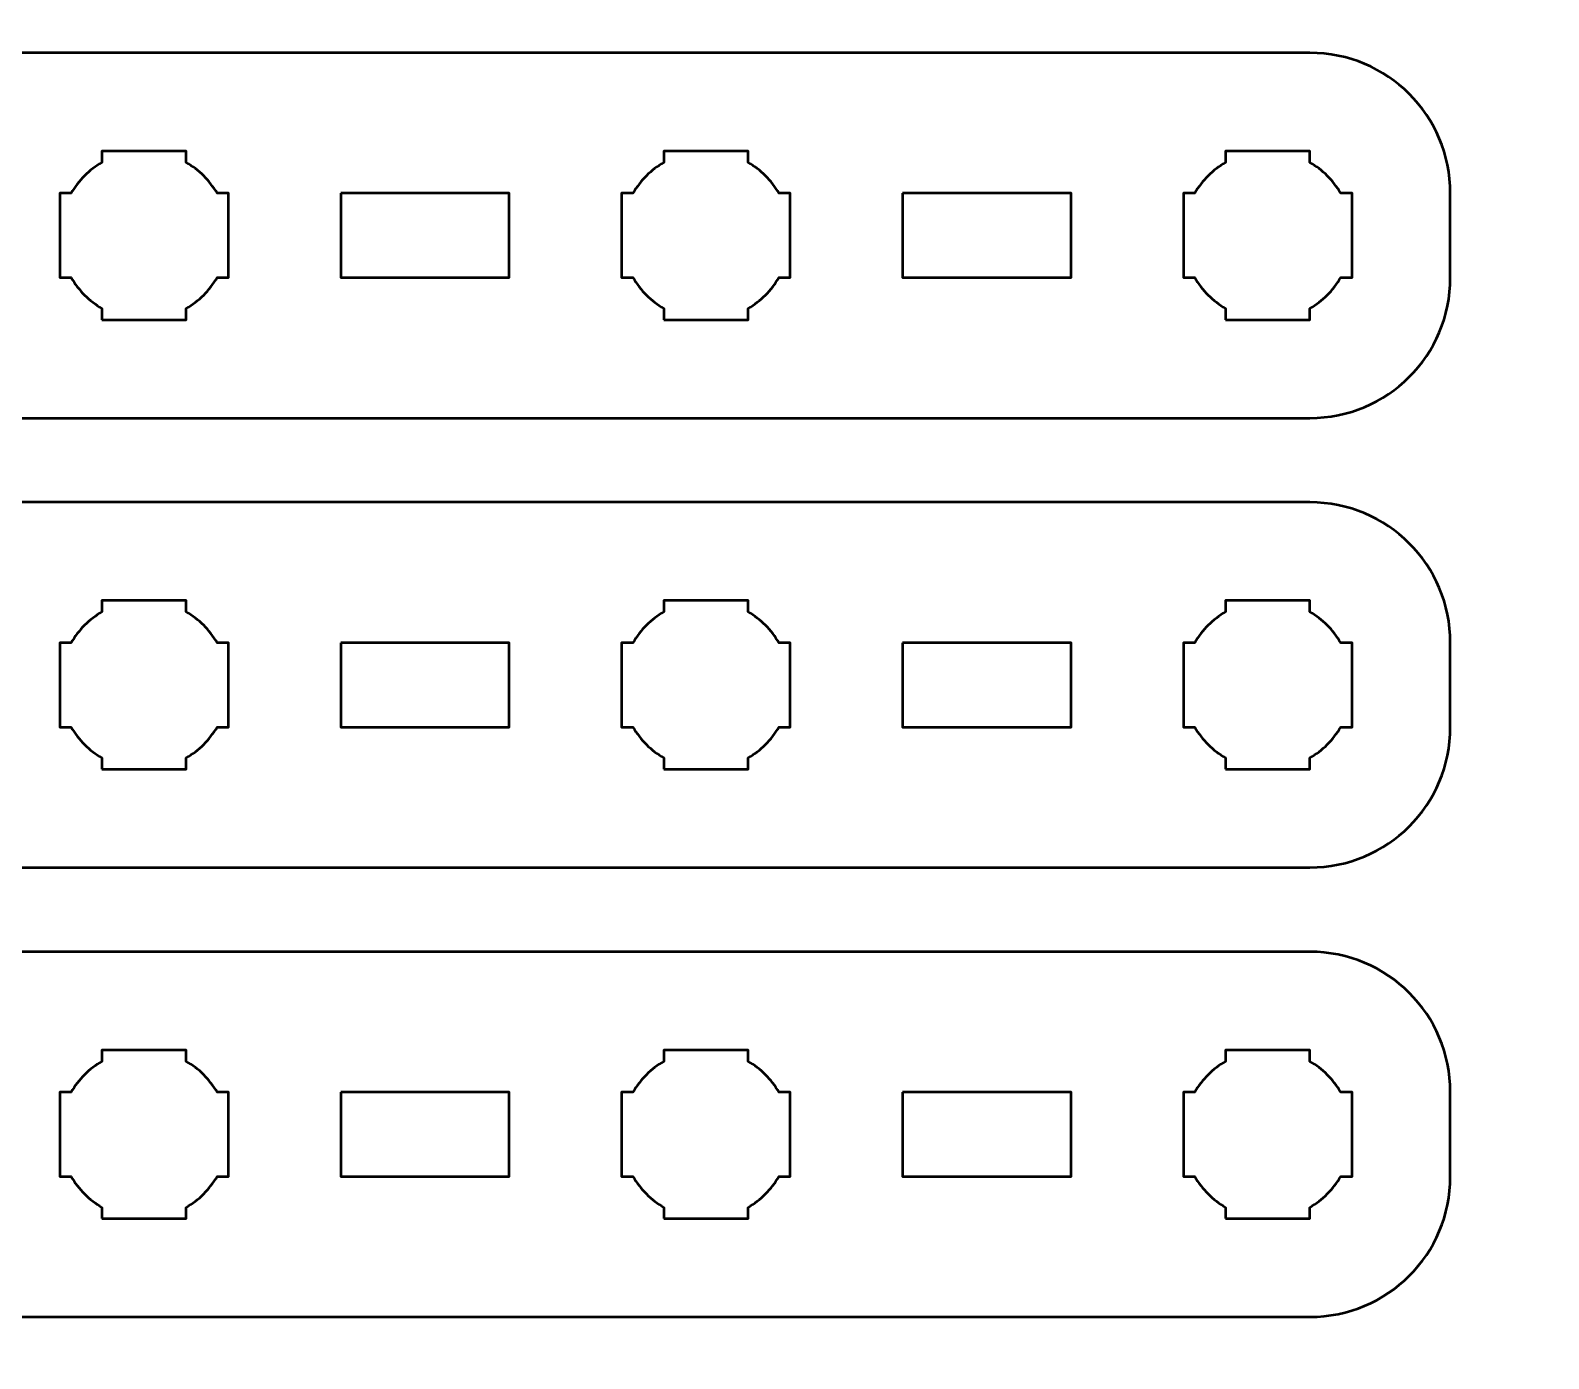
# Model space of a CAD drawing. Header units: centimetres. Extents: x -21 to 0, y -29.7 to 0.
# Drawn here: x -15.91 to -10.5, y -22.85 to -18.12 of the extents above; entities that cross this region are included whole.
import ezdxf

# ---------------------------------------------------------------- set-up
doc = ezdxf.new("R2010")
doc.units = ezdxf.units.CM
doc.header["$MEASUREMENT"] = 0
doc.layers.add('Layer 1', color=7, linetype='Continuous')

msp = doc.modelspace()

# ---------------------------------------------------------------- linework, layer by layer
at = {"layer": 'Layer 1', "color": 1, "lineweight": 53}
msp.add_open_spline([(-21.00003, -29.19995), (-21.00003, -29.19995), (-21.00003, -5.89992), (-21.00003, -5.89992), (-21.00003, -5.89992), (-21.00003, -5.81709), (-20.93286, -5.74992), (-20.85003, -5.74992), (-20.85003, -5.74992), (-20.7672, -5.74992), (-20.70003, -5.68275), (-20.70003, -5.59992), (-20.70003, -5.59992), (-20.70003, -5.51709), (-20.7672, -5.44992), (-20.85003, -5.44992), (-20.85003, -5.44992), (-20.93286, -5.44992), (-21.00003, -5.38275), (-21.00003, -5.29992), (-21.00003, -5.29992), (-21.00003, -5.21709), (-20.93286, -5.14992), (-20.85003, -5.14992), (-20.85003, -5.14992), (-20.7672, -5.14992), (-20.70003, -5.08275), (-20.70003, -4.99992), (-20.70003, -4.99992), (-20.70003, -4.91709), (-20.7672, -4.84992), (-20.85003, -4.84992), (-20.85003, -4.84992), (-20.93286, -4.84992), (-21.00003, -4.78275), (-21.00003, -4.69992), (-21.00003, -4.69992), (-21.00003, -4.61709), (-20.93286, -4.54992), (-20.85003, -4.54992), (-20.85003, -4.54992), (-20.7672, -4.54992), (-20.70003, -4.48275), (-20.70003, -4.39992), (-20.70003, -4.39992), (-20.70003, -4.31709), (-20.7672, -4.24992), (-20.85003, -4.24992), (-20.85003, -4.24992), (-20.93286, -4.24992), (-21.00003, -4.18275), (-21.00003, -4.09992), (-21.00003, -4.09992), (-21.00003, -4.01709), (-20.93286, -3.94992), (-20.85003, -3.94992), (-20.85003, -3.94992), (-20.7672, -3.94992), (-20.70003, -3.88275), (-20.70003, -3.79992), (-20.70003, -3.79992), (-20.70003, -3.71709), (-20.7672, -3.64992), (-20.85003, -3.64992), (-20.85003, -3.64992), (-20.93286, -3.64992), (-21.00003, -3.58275), (-21.00003, -3.49992), (-21.00003, -3.49992), (-21.00003, -3.41709), (-20.93286, -3.34992), (-20.85003, -3.34992), (-20.85003, -3.34992), (-20.7672, -3.34992), (-20.70003, -3.28275), (-20.70003, -3.19992), (-20.70003, -3.19992), (-20.70003, -3.11709), (-20.7672, -3.04992), (-20.85003, -3.04992), (-20.85003, -3.04992), (-20.93286, -3.04992), (-21.00003, -2.98275), (-21.00003, -2.89992), (-21.00003, -2.89992), (-21.00003, -2.81709), (-20.93286, -2.74992), (-20.85003, -2.74992), (-20.85003, -2.74992), (-20.7672, -2.74992), (-20.70003, -2.68275), (-20.70003, -2.59992), (-20.70003, -2.59992), (-20.70003, -2.51709), (-20.7672, -2.44992), (-20.85003, -2.44992), (-20.85003, -2.44992), (-20.93286, -2.44992), (-21.00003, -2.38275), (-21.00003, -2.29992), (-21.00003, -2.29992), (-21.00003, -2.21709), (-20.93286, -2.14992), (-20.85003, -2.14992), (-20.85003, -2.14992), (-20.7672, -2.14992), (-20.70003, -2.08275), (-20.70003, -1.99992), (-20.70003, -1.99992), (-20.70003, -1.91709), (-20.7672, -1.84992), (-20.85003, -1.84992), (-20.85003, -1.84992), (-20.93286, -1.84992), (-21.00003, -1.78275), (-21.00003, -1.69992), (-21.00003, -1.69992), (-21.00003, -1.61709), (-20.93286, -1.54992), (-20.85003, -1.54992), (-20.85003, -1.54992), (-20.7672, -1.54992), (-20.70003, -1.48275), (-20.70003, -1.39992), (-20.70003, -1.39992), (-20.70003, -1.31709), (-20.7672, -1.24992), (-20.85003, -1.24992), (-20.85003, -1.24992), (-20.93286, -1.24992), (-21.00003, -1.18275), (-21.00003, -1.09992), (-21.00003, -1.09992), (-21.00003, -1.09992), (-21.00003, -0.49992), (-21.00003, -0.49992), (-21.00003, -0.49992), (-21.00003, -0.22295), (-20.77694, 0.00004), (-20.49994, 0.00004), (-20.49994, 0.00004), (-20.49994, 0.00004), (-0.50008, 0.00004), (-0.50008, 0.00004), (-0.50008, 0.00004), (-0.22294, 0.00004), (0.00002, -0.22295), (0.00002, -0.49992), (0.00002, -0.49992), (0.00002, -0.49992), (0.00002, -29.19995), (0.00002, -29.19995), (0.00002, -29.19995), (0.00002, -29.47695), (-0.22294, -29.70004), (-0.50008, -29.70004), (-0.50008, -29.70004), (-0.50008, -29.70004), (-20.49994, -29.70004), (-20.49994, -29.70004), (-20.49994, -29.70004), (-20.77694, -29.70004), (-21.00003, -29.47695), (-21.00003, -29.19995)], degree=3, knots=[0, 0, 0, 0, 0.0243902, 0.0243902, 0.0243902, 0.0243902, 0.0487805, 0.0487805, 0.0487805, 0.0487805, 0.0731707, 0.0731707, 0.0731707, 0.0731707, 0.097561, 0.097561, 0.097561, 0.097561, 0.1219512, 0.1219512, 0.1219512, 0.1219512, 0.1463415, 0.1463415, 0.1463415, 0.1463415, 0.1707317, 0.1707317, 0.1707317, 0.1707317, 0.195122, 0.195122, 0.195122, 0.195122, 0.2195122, 0.2195122, 0.2195122, 0.2195122, 0.2439024, 0.2439024, 0.2439024, 0.2439024, 0.2682927, 0.2682927, 0.2682927, 0.2682927, 0.2926829, 0.2926829, 0.2926829, 0.2926829, 0.3170732, 0.3170732, 0.3170732, 0.3170732, 0.3414634, 0.3414634, 0.3414634, 0.3414634, 0.3658537, 0.3658537, 0.3658537, 0.3658537, 0.3902439, 0.3902439, 0.3902439, 0.3902439, 0.4146341, 0.4146341, 0.4146341, 0.4146341, 0.4390244, 0.4390244, 0.4390244, 0.4390244, 0.4634146, 0.4634146, 0.4634146, 0.4634146, 0.4878049, 0.4878049, 0.4878049, 0.4878049, 0.5121951, 0.5121951, 0.5121951, 0.5121951, 0.5365854, 0.5365854, 0.5365854, 0.5365854, 0.5609756, 0.5609756, 0.5609756, 0.5609756, 0.5853659, 0.5853659, 0.5853659, 0.5853659, 0.6097561, 0.6097561, 0.6097561, 0.6097561, 0.6341463, 0.6341463, 0.6341463, 0.6341463, 0.6585366, 0.6585366, 0.6585366, 0.6585366, 0.6829268, 0.6829268, 0.6829268, 0.6829268, 0.7073171, 0.7073171, 0.7073171, 0.7073171, 0.7317073, 0.7317073, 0.7317073, 0.7317073, 0.7560976, 0.7560976, 0.7560976, 0.7560976, 0.7804878, 0.7804878, 0.7804878, 0.7804878, 0.804878, 0.804878, 0.804878, 0.804878, 0.8292683, 0.8292683, 0.8292683, 0.8292683, 0.8536585, 0.8536585, 0.8536585, 0.8536585, 0.8780488, 0.8780488, 0.8780488, 0.8780488, 0.902439, 0.902439, 0.902439, 0.902439, 0.9268293, 0.9268293, 0.9268293, 0.9268293, 0.9512195, 0.9512195, 0.9512195, 0.9512195, 0.9756098, 0.9756098, 0.9756098, 0.9756098, 1, 1, 1, 1], dxfattribs=at)
at = {"layer": 'Layer 1', "color": 114, "lineweight": 53}
for points in [[(-19.64996, -18.19999), (-19.64996, -18.19999), (-11.35006, -18.19999), (-11.35006, -18.19999), (-11.35006, -18.19999), (-11.07306, -18.19999), (-10.84996, -18.42308), (-10.84996, -18.70008), (-10.84996, -18.70008), (-10.84996, -18.70008), (-10.84996, -19.00009), (-10.84996, -19.00009), (-10.84996, -19.00009), (-10.84996, -19.27705), (-11.07306, -19.50001), (-11.35006, -19.50001), (-11.35006, -19.50001), (-11.35006, -19.50001), (-19.64996, -19.50001), (-19.64996, -19.50001), (-19.64996, -19.50001), (-19.92696, -19.50001), (-20.15006, -19.27705), (-20.15006, -19.00009), (-20.15006, -19.00009), (-20.15006, -19.00009), (-20.15006, -18.70008), (-20.15006, -18.70008), (-20.15006, -18.70008), (-20.15006, -18.42308), (-19.92696, -18.19999), (-19.64996, -18.19999)], [(-19.64996, -19.79999), (-19.64996, -19.79999), (-11.35006, -19.79999), (-11.35006, -19.79999), (-11.35006, -19.79999), (-11.07306, -19.79999), (-10.84996, -20.02308), (-10.84996, -20.30008), (-10.84996, -20.30008), (-10.84996, -20.30008), (-10.84996, -20.60009), (-10.84996, -20.60009), (-10.84996, -20.60009), (-10.84996, -20.87705), (-11.07306, -21.10001), (-11.35006, -21.10001), (-11.35006, -21.10001), (-11.35006, -21.10001), (-19.64996, -21.10001), (-19.64996, -21.10001), (-19.64996, -21.10001), (-19.92696, -21.10001), (-20.15006, -20.87705), (-20.15006, -20.60009), (-20.15006, -20.60009), (-20.15006, -20.60009), (-20.15006, -20.30008), (-20.15006, -20.30008), (-20.15006, -20.30008), (-20.15006, -20.02308), (-19.92696, -19.79999), (-19.64996, -19.79999)], [(-19.64996, -21.39999), (-19.64996, -21.39999), (-11.35006, -21.39999), (-11.35006, -21.39999), (-11.35006, -21.39999), (-11.07306, -21.39999), (-10.84996, -21.62308), (-10.84996, -21.90008), (-10.84996, -21.90008), (-10.84996, -21.90008), (-10.84996, -22.20009), (-10.84996, -22.20009), (-10.84996, -22.20009), (-10.84996, -22.47705), (-11.07306, -22.70001), (-11.35006, -22.70001), (-11.35006, -22.70001), (-11.35006, -22.70001), (-19.64996, -22.70001), (-19.64996, -22.70001), (-19.64996, -22.70001), (-19.92696, -22.70001), (-20.15006, -22.47705), (-20.15006, -22.20009), (-20.15006, -22.20009), (-20.15006, -22.20009), (-20.15006, -21.90008), (-20.15006, -21.90008), (-20.15006, -21.90008), (-20.15006, -21.62308), (-19.92696, -21.39999), (-19.64996, -21.39999)]]:
    msp.add_open_spline(points, degree=3, knots=[0, 0, 0, 0, 0.125, 0.125, 0.125, 0.125, 0.25, 0.25, 0.25, 0.25, 0.375, 0.375, 0.375, 0.375, 0.5, 0.5, 0.5, 0.5, 0.625, 0.625, 0.625, 0.625, 0.75, 0.75, 0.75, 0.75, 0.875, 0.875, 0.875, 0.875, 1, 1, 1, 1], dxfattribs=at)
at = {"layer": 'Layer 1', "lineweight": 53}
for points, knots in [([(-15.6501, -19.15002), (-15.6501, -19.15002), (-15.6501, -19.10991), (-15.6501, -19.10991), (-15.6501, -19.10991), (-15.69557, -19.08359), (-15.73346, -19.04556), (-15.75992, -19.00009), (-15.75992, -19.00009), (-15.75992, -19.00009), (-15.80003, -19.00009), (-15.80003, -19.00009), (-15.80003, -19.00009), (-15.80003, -19.00009), (-15.80003, -18.85001), (-15.80003, -18.85001), (-15.80003, -18.85001), (-15.80003, -18.85001), (-15.80003, -18.70008), (-15.80003, -18.70008), (-15.80003, -18.70008), (-15.80003, -18.70008), (-15.75992, -18.70008), (-15.75992, -18.70008), (-15.75992, -18.70008), (-15.73346, -18.65447), (-15.69557, -18.61655), (-15.6501, -18.59023), (-15.6501, -18.59023), (-15.6501, -18.59023), (-15.6501, -18.55001), (-15.6501, -18.55001), (-15.6501, -18.55001), (-15.6501, -18.55001), (-15.50002, -18.55001), (-15.50002, -18.55001), (-15.50002, -18.55001), (-15.50002, -18.55001), (-15.3501, -18.55001), (-15.3501, -18.55001), (-15.3501, -18.55001), (-15.3501, -18.55001), (-15.3501, -18.59023), (-15.3501, -18.59023), (-15.3501, -18.59023), (-15.30449, -18.61655), (-15.26657, -18.65447), (-15.24025, -18.70008), (-15.24025, -18.70008), (-15.24025, -18.70008), (-15.20003, -18.70008), (-15.20003, -18.70008), (-15.20003, -18.70008), (-15.20003, -18.70008), (-15.20003, -18.85001), (-15.20003, -18.85001), (-15.20003, -18.85001), (-15.20003, -18.85001), (-15.20003, -19.00009), (-15.20003, -19.00009), (-15.20003, -19.00009), (-15.20003, -19.00009), (-15.24025, -19.00009), (-15.24025, -19.00009), (-15.24025, -19.00009), (-15.26657, -19.04556), (-15.30449, -19.08359), (-15.3501, -19.10991), (-15.3501, -19.10991), (-15.3501, -19.10991), (-15.3501, -19.15002), (-15.3501, -19.15002), (-15.3501, -19.15002), (-15.3501, -19.15002), (-15.50002, -19.15002), (-15.50002, -19.15002), (-15.50002, -19.15002), (-15.50002, -19.15002), (-15.6501, -19.15002), (-15.6501, -19.15002)], [0, 0, 0, 0, 0.05, 0.05, 0.05, 0.05, 0.1, 0.1, 0.1, 0.1, 0.15, 0.15, 0.15, 0.15, 0.2, 0.2, 0.2, 0.2, 0.25, 0.25, 0.25, 0.25, 0.3, 0.3, 0.3, 0.3, 0.35, 0.35, 0.35, 0.35, 0.4, 0.4, 0.4, 0.4, 0.45, 0.45, 0.45, 0.45, 0.5, 0.5, 0.5, 0.5, 0.55, 0.55, 0.55, 0.55, 0.6, 0.6, 0.6, 0.6, 0.65, 0.65, 0.65, 0.65, 0.7, 0.7, 0.7, 0.7, 0.75, 0.75, 0.75, 0.75, 0.8, 0.8, 0.8, 0.8, 0.85, 0.85, 0.85, 0.85, 0.9, 0.9, 0.9, 0.9, 0.95, 0.95, 0.95, 0.95, 1, 1, 1, 1]), ([(-13.65, -19.15002), (-13.65, -19.15002), (-13.65, -19.10991), (-13.65, -19.10991), (-13.65, -19.10991), (-13.69561, -19.08359), (-13.7335, -19.04556), (-13.75982, -19.00009), (-13.75982, -19.00009), (-13.75982, -19.00009), (-13.80007, -19.00009), (-13.80007, -19.00009), (-13.80007, -19.00009), (-13.80007, -19.00009), (-13.80007, -18.85001), (-13.80007, -18.85001), (-13.80007, -18.85001), (-13.80007, -18.85001), (-13.80007, -18.70008), (-13.80007, -18.70008), (-13.80007, -18.70008), (-13.80007, -18.70008), (-13.75982, -18.70008), (-13.75982, -18.70008), (-13.75982, -18.70008), (-13.7335, -18.65447), (-13.69561, -18.61655), (-13.65, -18.59023), (-13.65, -18.59023), (-13.65, -18.59023), (-13.65, -18.55001), (-13.65, -18.55001), (-13.65, -18.55001), (-13.65, -18.55001), (-13.50007, -18.55001), (-13.50007, -18.55001), (-13.50007, -18.55001), (-13.50007, -18.55001), (-13.34999, -18.55001), (-13.34999, -18.55001), (-13.34999, -18.55001), (-13.34999, -18.55001), (-13.34999, -18.59023), (-13.34999, -18.59023), (-13.34999, -18.59023), (-13.30452, -18.61655), (-13.26649, -18.65447), (-13.24017, -18.70008), (-13.24017, -18.70008), (-13.24017, -18.70008), (-13.20006, -18.70008), (-13.20006, -18.70008), (-13.20006, -18.70008), (-13.20006, -18.70008), (-13.20006, -18.85001), (-13.20006, -18.85001), (-13.20006, -18.85001), (-13.20006, -18.85001), (-13.20006, -19.00009), (-13.20006, -19.00009), (-13.20006, -19.00009), (-13.20006, -19.00009), (-13.24017, -19.00009), (-13.24017, -19.00009), (-13.24017, -19.00009), (-13.26649, -19.04556), (-13.30452, -19.08359), (-13.34999, -19.10991), (-13.34999, -19.10991), (-13.34999, -19.10991), (-13.34999, -19.15002), (-13.34999, -19.15002), (-13.34999, -19.15002), (-13.34999, -19.15002), (-13.50007, -19.15002), (-13.50007, -19.15002), (-13.50007, -19.15002), (-13.50007, -19.15002), (-13.65, -19.15002), (-13.65, -19.15002)], [0, 0, 0, 0, 0.05, 0.05, 0.05, 0.05, 0.1, 0.1, 0.1, 0.1, 0.15, 0.15, 0.15, 0.15, 0.2, 0.2, 0.2, 0.2, 0.25, 0.25, 0.25, 0.25, 0.3, 0.3, 0.3, 0.3, 0.35, 0.35, 0.35, 0.35, 0.4, 0.4, 0.4, 0.4, 0.45, 0.45, 0.45, 0.45, 0.5, 0.5, 0.5, 0.5, 0.55, 0.55, 0.55, 0.55, 0.6, 0.6, 0.6, 0.6, 0.65, 0.65, 0.65, 0.65, 0.7, 0.7, 0.7, 0.7, 0.75, 0.75, 0.75, 0.75, 0.8, 0.8, 0.8, 0.8, 0.85, 0.85, 0.85, 0.85, 0.9, 0.9, 0.9, 0.9, 0.95, 0.95, 0.95, 0.95, 1, 1, 1, 1]), ([(-11.65006, -19.15002), (-11.65006, -19.15002), (-11.65006, -19.10991), (-11.65006, -19.10991), (-11.65006, -19.10991), (-11.69554, -19.08359), (-11.73357, -19.04556), (-11.75988, -19.00009), (-11.75988, -19.00009), (-11.75988, -19.00009), (-11.79999, -19.00009), (-11.79999, -19.00009), (-11.79999, -19.00009), (-11.79999, -19.00009), (-11.79999, -18.85001), (-11.79999, -18.85001), (-11.79999, -18.85001), (-11.79999, -18.85001), (-11.79999, -18.70008), (-11.79999, -18.70008), (-11.79999, -18.70008), (-11.79999, -18.70008), (-11.75988, -18.70008), (-11.75988, -18.70008), (-11.75988, -18.70008), (-11.73357, -18.65447), (-11.69554, -18.61655), (-11.65006, -18.59023), (-11.65006, -18.59023), (-11.65006, -18.59023), (-11.65006, -18.55001), (-11.65006, -18.55001), (-11.65006, -18.55001), (-11.65006, -18.55001), (-11.49999, -18.55001), (-11.49999, -18.55001), (-11.49999, -18.55001), (-11.49999, -18.55001), (-11.35006, -18.55001), (-11.35006, -18.55001), (-11.35006, -18.55001), (-11.35006, -18.55001), (-11.35006, -18.59023), (-11.35006, -18.59023), (-11.35006, -18.59023), (-11.30445, -18.61655), (-11.26656, -18.65447), (-11.24024, -18.70008), (-11.24024, -18.70008), (-11.24024, -18.70008), (-11.19999, -18.70008), (-11.19999, -18.70008), (-11.19999, -18.70008), (-11.19999, -18.70008), (-11.19999, -18.85001), (-11.19999, -18.85001), (-11.19999, -18.85001), (-11.19999, -18.85001), (-11.19999, -19.00009), (-11.19999, -19.00009), (-11.19999, -19.00009), (-11.19999, -19.00009), (-11.24024, -19.00009), (-11.24024, -19.00009), (-11.24024, -19.00009), (-11.26656, -19.04556), (-11.30445, -19.08359), (-11.35006, -19.10991), (-11.35006, -19.10991), (-11.35006, -19.10991), (-11.35006, -19.15002), (-11.35006, -19.15002), (-11.35006, -19.15002), (-11.35006, -19.15002), (-11.49999, -19.15002), (-11.49999, -19.15002), (-11.49999, -19.15002), (-11.49999, -19.15002), (-11.65006, -19.15002), (-11.65006, -19.15002)], [0, 0, 0, 0, 0.05, 0.05, 0.05, 0.05, 0.1, 0.1, 0.1, 0.1, 0.15, 0.15, 0.15, 0.15, 0.2, 0.2, 0.2, 0.2, 0.25, 0.25, 0.25, 0.25, 0.3, 0.3, 0.3, 0.3, 0.35, 0.35, 0.35, 0.35, 0.4, 0.4, 0.4, 0.4, 0.45, 0.45, 0.45, 0.45, 0.5, 0.5, 0.5, 0.5, 0.55, 0.55, 0.55, 0.55, 0.6, 0.6, 0.6, 0.6, 0.65, 0.65, 0.65, 0.65, 0.7, 0.7, 0.7, 0.7, 0.75, 0.75, 0.75, 0.75, 0.8, 0.8, 0.8, 0.8, 0.85, 0.85, 0.85, 0.85, 0.9, 0.9, 0.9, 0.9, 0.95, 0.95, 0.95, 0.95, 1, 1, 1, 1]), ([(-14.79998, -18.70008), (-14.79998, -18.70008), (-14.19998, -18.70008), (-14.19998, -18.70008), (-14.19998, -18.70008), (-14.19998, -18.70008), (-14.19998, -19.00009), (-14.19998, -19.00009), (-14.19998, -19.00009), (-14.19998, -19.00009), (-14.79998, -19.00009), (-14.79998, -19.00009), (-14.79998, -19.00009), (-14.79998, -19.00009), (-14.79998, -18.70008), (-14.79998, -18.70008)], [0, 0, 0, 0, 0.25, 0.25, 0.25, 0.25, 0.5, 0.5, 0.5, 0.5, 0.75, 0.75, 0.75, 0.75, 1, 1, 1, 1]), ([(-12.80001, -18.70008), (-12.80001, -18.70008), (-12.20001, -18.70008), (-12.20001, -18.70008), (-12.20001, -18.70008), (-12.20001, -18.70008), (-12.20001, -19.00009), (-12.20001, -19.00009), (-12.20001, -19.00009), (-12.20001, -19.00009), (-12.80001, -19.00009), (-12.80001, -19.00009), (-12.80001, -19.00009), (-12.80001, -19.00009), (-12.80001, -18.70008), (-12.80001, -18.70008)], [0, 0, 0, 0, 0.25, 0.25, 0.25, 0.25, 0.5, 0.5, 0.5, 0.5, 0.75, 0.75, 0.75, 0.75, 1, 1, 1, 1]), ([(-15.6501, -20.75002), (-15.6501, -20.75002), (-15.6501, -20.70991), (-15.6501, -20.70991), (-15.6501, -20.70991), (-15.69557, -20.68359), (-15.73346, -20.64556), (-15.75992, -20.60009), (-15.75992, -20.60009), (-15.75992, -20.60009), (-15.80003, -20.60009), (-15.80003, -20.60009), (-15.80003, -20.60009), (-15.80003, -20.60009), (-15.80003, -20.45001), (-15.80003, -20.45001), (-15.80003, -20.45001), (-15.80003, -20.45001), (-15.80003, -20.30008), (-15.80003, -20.30008), (-15.80003, -20.30008), (-15.80003, -20.30008), (-15.75992, -20.30008), (-15.75992, -20.30008), (-15.75992, -20.30008), (-15.73346, -20.25447), (-15.69557, -20.21655), (-15.6501, -20.19023), (-15.6501, -20.19023), (-15.6501, -20.19023), (-15.6501, -20.15001), (-15.6501, -20.15001), (-15.6501, -20.15001), (-15.6501, -20.15001), (-15.50002, -20.15001), (-15.50002, -20.15001), (-15.50002, -20.15001), (-15.50002, -20.15001), (-15.3501, -20.15001), (-15.3501, -20.15001), (-15.3501, -20.15001), (-15.3501, -20.15001), (-15.3501, -20.19023), (-15.3501, -20.19023), (-15.3501, -20.19023), (-15.30449, -20.21655), (-15.26657, -20.25447), (-15.24025, -20.30008), (-15.24025, -20.30008), (-15.24025, -20.30008), (-15.20003, -20.30008), (-15.20003, -20.30008), (-15.20003, -20.30008), (-15.20003, -20.30008), (-15.20003, -20.45001), (-15.20003, -20.45001), (-15.20003, -20.45001), (-15.20003, -20.45001), (-15.20003, -20.60009), (-15.20003, -20.60009), (-15.20003, -20.60009), (-15.20003, -20.60009), (-15.24025, -20.60009), (-15.24025, -20.60009), (-15.24025, -20.60009), (-15.26657, -20.64556), (-15.30449, -20.68359), (-15.3501, -20.70991), (-15.3501, -20.70991), (-15.3501, -20.70991), (-15.3501, -20.75002), (-15.3501, -20.75002), (-15.3501, -20.75002), (-15.3501, -20.75002), (-15.50002, -20.75002), (-15.50002, -20.75002), (-15.50002, -20.75002), (-15.50002, -20.75002), (-15.6501, -20.75002), (-15.6501, -20.75002)], [0, 0, 0, 0, 0.05, 0.05, 0.05, 0.05, 0.1, 0.1, 0.1, 0.1, 0.15, 0.15, 0.15, 0.15, 0.2, 0.2, 0.2, 0.2, 0.25, 0.25, 0.25, 0.25, 0.3, 0.3, 0.3, 0.3, 0.35, 0.35, 0.35, 0.35, 0.4, 0.4, 0.4, 0.4, 0.45, 0.45, 0.45, 0.45, 0.5, 0.5, 0.5, 0.5, 0.55, 0.55, 0.55, 0.55, 0.6, 0.6, 0.6, 0.6, 0.65, 0.65, 0.65, 0.65, 0.7, 0.7, 0.7, 0.7, 0.75, 0.75, 0.75, 0.75, 0.8, 0.8, 0.8, 0.8, 0.85, 0.85, 0.85, 0.85, 0.9, 0.9, 0.9, 0.9, 0.95, 0.95, 0.95, 0.95, 1, 1, 1, 1]), ([(-13.65, -20.75002), (-13.65, -20.75002), (-13.65, -20.70991), (-13.65, -20.70991), (-13.65, -20.70991), (-13.69561, -20.68359), (-13.7335, -20.64556), (-13.75982, -20.60009), (-13.75982, -20.60009), (-13.75982, -20.60009), (-13.80007, -20.60009), (-13.80007, -20.60009), (-13.80007, -20.60009), (-13.80007, -20.60009), (-13.80007, -20.45001), (-13.80007, -20.45001), (-13.80007, -20.45001), (-13.80007, -20.45001), (-13.80007, -20.30008), (-13.80007, -20.30008), (-13.80007, -20.30008), (-13.80007, -20.30008), (-13.75982, -20.30008), (-13.75982, -20.30008), (-13.75982, -20.30008), (-13.7335, -20.25447), (-13.69561, -20.21655), (-13.65, -20.19023), (-13.65, -20.19023), (-13.65, -20.19023), (-13.65, -20.15001), (-13.65, -20.15001), (-13.65, -20.15001), (-13.65, -20.15001), (-13.50007, -20.15001), (-13.50007, -20.15001), (-13.50007, -20.15001), (-13.50007, -20.15001), (-13.34999, -20.15001), (-13.34999, -20.15001), (-13.34999, -20.15001), (-13.34999, -20.15001), (-13.34999, -20.19023), (-13.34999, -20.19023), (-13.34999, -20.19023), (-13.30452, -20.21655), (-13.26649, -20.25447), (-13.24017, -20.30008), (-13.24017, -20.30008), (-13.24017, -20.30008), (-13.20006, -20.30008), (-13.20006, -20.30008), (-13.20006, -20.30008), (-13.20006, -20.30008), (-13.20006, -20.45001), (-13.20006, -20.45001), (-13.20006, -20.45001), (-13.20006, -20.45001), (-13.20006, -20.60009), (-13.20006, -20.60009), (-13.20006, -20.60009), (-13.20006, -20.60009), (-13.24017, -20.60009), (-13.24017, -20.60009), (-13.24017, -20.60009), (-13.26649, -20.64556), (-13.30452, -20.68359), (-13.34999, -20.70991), (-13.34999, -20.70991), (-13.34999, -20.70991), (-13.34999, -20.75002), (-13.34999, -20.75002), (-13.34999, -20.75002), (-13.34999, -20.75002), (-13.50007, -20.75002), (-13.50007, -20.75002), (-13.50007, -20.75002), (-13.50007, -20.75002), (-13.65, -20.75002), (-13.65, -20.75002)], [0, 0, 0, 0, 0.05, 0.05, 0.05, 0.05, 0.1, 0.1, 0.1, 0.1, 0.15, 0.15, 0.15, 0.15, 0.2, 0.2, 0.2, 0.2, 0.25, 0.25, 0.25, 0.25, 0.3, 0.3, 0.3, 0.3, 0.35, 0.35, 0.35, 0.35, 0.4, 0.4, 0.4, 0.4, 0.45, 0.45, 0.45, 0.45, 0.5, 0.5, 0.5, 0.5, 0.55, 0.55, 0.55, 0.55, 0.6, 0.6, 0.6, 0.6, 0.65, 0.65, 0.65, 0.65, 0.7, 0.7, 0.7, 0.7, 0.75, 0.75, 0.75, 0.75, 0.8, 0.8, 0.8, 0.8, 0.85, 0.85, 0.85, 0.85, 0.9, 0.9, 0.9, 0.9, 0.95, 0.95, 0.95, 0.95, 1, 1, 1, 1]), ([(-11.65006, -20.75002), (-11.65006, -20.75002), (-11.65006, -20.70991), (-11.65006, -20.70991), (-11.65006, -20.70991), (-11.69554, -20.68359), (-11.73357, -20.64556), (-11.75988, -20.60009), (-11.75988, -20.60009), (-11.75988, -20.60009), (-11.79999, -20.60009), (-11.79999, -20.60009), (-11.79999, -20.60009), (-11.79999, -20.60009), (-11.79999, -20.45001), (-11.79999, -20.45001), (-11.79999, -20.45001), (-11.79999, -20.45001), (-11.79999, -20.30008), (-11.79999, -20.30008), (-11.79999, -20.30008), (-11.79999, -20.30008), (-11.75988, -20.30008), (-11.75988, -20.30008), (-11.75988, -20.30008), (-11.73357, -20.25447), (-11.69554, -20.21655), (-11.65006, -20.19023), (-11.65006, -20.19023), (-11.65006, -20.19023), (-11.65006, -20.15001), (-11.65006, -20.15001), (-11.65006, -20.15001), (-11.65006, -20.15001), (-11.49999, -20.15001), (-11.49999, -20.15001), (-11.49999, -20.15001), (-11.49999, -20.15001), (-11.35006, -20.15001), (-11.35006, -20.15001), (-11.35006, -20.15001), (-11.35006, -20.15001), (-11.35006, -20.19023), (-11.35006, -20.19023), (-11.35006, -20.19023), (-11.30445, -20.21655), (-11.26656, -20.25447), (-11.24024, -20.30008), (-11.24024, -20.30008), (-11.24024, -20.30008), (-11.19999, -20.30008), (-11.19999, -20.30008), (-11.19999, -20.30008), (-11.19999, -20.30008), (-11.19999, -20.45001), (-11.19999, -20.45001), (-11.19999, -20.45001), (-11.19999, -20.45001), (-11.19999, -20.60009), (-11.19999, -20.60009), (-11.19999, -20.60009), (-11.19999, -20.60009), (-11.24024, -20.60009), (-11.24024, -20.60009), (-11.24024, -20.60009), (-11.26656, -20.64556), (-11.30445, -20.68359), (-11.35006, -20.70991), (-11.35006, -20.70991), (-11.35006, -20.70991), (-11.35006, -20.75002), (-11.35006, -20.75002), (-11.35006, -20.75002), (-11.35006, -20.75002), (-11.49999, -20.75002), (-11.49999, -20.75002), (-11.49999, -20.75002), (-11.49999, -20.75002), (-11.65006, -20.75002), (-11.65006, -20.75002)], [0, 0, 0, 0, 0.05, 0.05, 0.05, 0.05, 0.1, 0.1, 0.1, 0.1, 0.15, 0.15, 0.15, 0.15, 0.2, 0.2, 0.2, 0.2, 0.25, 0.25, 0.25, 0.25, 0.3, 0.3, 0.3, 0.3, 0.35, 0.35, 0.35, 0.35, 0.4, 0.4, 0.4, 0.4, 0.45, 0.45, 0.45, 0.45, 0.5, 0.5, 0.5, 0.5, 0.55, 0.55, 0.55, 0.55, 0.6, 0.6, 0.6, 0.6, 0.65, 0.65, 0.65, 0.65, 0.7, 0.7, 0.7, 0.7, 0.75, 0.75, 0.75, 0.75, 0.8, 0.8, 0.8, 0.8, 0.85, 0.85, 0.85, 0.85, 0.9, 0.9, 0.9, 0.9, 0.95, 0.95, 0.95, 0.95, 1, 1, 1, 1]), ([(-14.79998, -20.30008), (-14.79998, -20.30008), (-14.19998, -20.30008), (-14.19998, -20.30008), (-14.19998, -20.30008), (-14.19998, -20.30008), (-14.19998, -20.60009), (-14.19998, -20.60009), (-14.19998, -20.60009), (-14.19998, -20.60009), (-14.79998, -20.60009), (-14.79998, -20.60009), (-14.79998, -20.60009), (-14.79998, -20.60009), (-14.79998, -20.30008), (-14.79998, -20.30008)], [0, 0, 0, 0, 0.25, 0.25, 0.25, 0.25, 0.5, 0.5, 0.5, 0.5, 0.75, 0.75, 0.75, 0.75, 1, 1, 1, 1]), ([(-12.80001, -20.30008), (-12.80001, -20.30008), (-12.20001, -20.30008), (-12.20001, -20.30008), (-12.20001, -20.30008), (-12.20001, -20.30008), (-12.20001, -20.60009), (-12.20001, -20.60009), (-12.20001, -20.60009), (-12.20001, -20.60009), (-12.80001, -20.60009), (-12.80001, -20.60009), (-12.80001, -20.60009), (-12.80001, -20.60009), (-12.80001, -20.30008), (-12.80001, -20.30008)], [0, 0, 0, 0, 0.25, 0.25, 0.25, 0.25, 0.5, 0.5, 0.5, 0.5, 0.75, 0.75, 0.75, 0.75, 1, 1, 1, 1]), ([(-15.6501, -22.35002), (-15.6501, -22.35002), (-15.6501, -22.30991), (-15.6501, -22.30991), (-15.6501, -22.30991), (-15.69557, -22.28359), (-15.73346, -22.24556), (-15.75992, -22.20009), (-15.75992, -22.20009), (-15.75992, -22.20009), (-15.80003, -22.20009), (-15.80003, -22.20009), (-15.80003, -22.20009), (-15.80003, -22.20009), (-15.80003, -22.05001), (-15.80003, -22.05001), (-15.80003, -22.05001), (-15.80003, -22.05001), (-15.80003, -21.90008), (-15.80003, -21.90008), (-15.80003, -21.90008), (-15.80003, -21.90008), (-15.75992, -21.90008), (-15.75992, -21.90008), (-15.75992, -21.90008), (-15.73346, -21.85447), (-15.69557, -21.81655), (-15.6501, -21.79023), (-15.6501, -21.79023), (-15.6501, -21.79023), (-15.6501, -21.75001), (-15.6501, -21.75001), (-15.6501, -21.75001), (-15.6501, -21.75001), (-15.50002, -21.75001), (-15.50002, -21.75001), (-15.50002, -21.75001), (-15.50002, -21.75001), (-15.3501, -21.75001), (-15.3501, -21.75001), (-15.3501, -21.75001), (-15.3501, -21.75001), (-15.3501, -21.79023), (-15.3501, -21.79023), (-15.3501, -21.79023), (-15.30449, -21.81655), (-15.26657, -21.85447), (-15.24025, -21.90008), (-15.24025, -21.90008), (-15.24025, -21.90008), (-15.20003, -21.90008), (-15.20003, -21.90008), (-15.20003, -21.90008), (-15.20003, -21.90008), (-15.20003, -22.05001), (-15.20003, -22.05001), (-15.20003, -22.05001), (-15.20003, -22.05001), (-15.20003, -22.20009), (-15.20003, -22.20009), (-15.20003, -22.20009), (-15.20003, -22.20009), (-15.24025, -22.20009), (-15.24025, -22.20009), (-15.24025, -22.20009), (-15.26657, -22.24556), (-15.30449, -22.28359), (-15.3501, -22.30991), (-15.3501, -22.30991), (-15.3501, -22.30991), (-15.3501, -22.35002), (-15.3501, -22.35002), (-15.3501, -22.35002), (-15.3501, -22.35002), (-15.50002, -22.35002), (-15.50002, -22.35002), (-15.50002, -22.35002), (-15.50002, -22.35002), (-15.6501, -22.35002), (-15.6501, -22.35002)], [0, 0, 0, 0, 0.05, 0.05, 0.05, 0.05, 0.1, 0.1, 0.1, 0.1, 0.15, 0.15, 0.15, 0.15, 0.2, 0.2, 0.2, 0.2, 0.25, 0.25, 0.25, 0.25, 0.3, 0.3, 0.3, 0.3, 0.35, 0.35, 0.35, 0.35, 0.4, 0.4, 0.4, 0.4, 0.45, 0.45, 0.45, 0.45, 0.5, 0.5, 0.5, 0.5, 0.55, 0.55, 0.55, 0.55, 0.6, 0.6, 0.6, 0.6, 0.65, 0.65, 0.65, 0.65, 0.7, 0.7, 0.7, 0.7, 0.75, 0.75, 0.75, 0.75, 0.8, 0.8, 0.8, 0.8, 0.85, 0.85, 0.85, 0.85, 0.9, 0.9, 0.9, 0.9, 0.95, 0.95, 0.95, 0.95, 1, 1, 1, 1]), ([(-13.65, -22.35002), (-13.65, -22.35002), (-13.65, -22.30991), (-13.65, -22.30991), (-13.65, -22.30991), (-13.69561, -22.28359), (-13.7335, -22.24556), (-13.75982, -22.20009), (-13.75982, -22.20009), (-13.75982, -22.20009), (-13.80007, -22.20009), (-13.80007, -22.20009), (-13.80007, -22.20009), (-13.80007, -22.20009), (-13.80007, -22.05001), (-13.80007, -22.05001), (-13.80007, -22.05001), (-13.80007, -22.05001), (-13.80007, -21.90008), (-13.80007, -21.90008), (-13.80007, -21.90008), (-13.80007, -21.90008), (-13.75982, -21.90008), (-13.75982, -21.90008), (-13.75982, -21.90008), (-13.7335, -21.85447), (-13.69561, -21.81655), (-13.65, -21.79023), (-13.65, -21.79023), (-13.65, -21.79023), (-13.65, -21.75001), (-13.65, -21.75001), (-13.65, -21.75001), (-13.65, -21.75001), (-13.50007, -21.75001), (-13.50007, -21.75001), (-13.50007, -21.75001), (-13.50007, -21.75001), (-13.34999, -21.75001), (-13.34999, -21.75001), (-13.34999, -21.75001), (-13.34999, -21.75001), (-13.34999, -21.79023), (-13.34999, -21.79023), (-13.34999, -21.79023), (-13.30452, -21.81655), (-13.26649, -21.85447), (-13.24017, -21.90008), (-13.24017, -21.90008), (-13.24017, -21.90008), (-13.20006, -21.90008), (-13.20006, -21.90008), (-13.20006, -21.90008), (-13.20006, -21.90008), (-13.20006, -22.05001), (-13.20006, -22.05001), (-13.20006, -22.05001), (-13.20006, -22.05001), (-13.20006, -22.20009), (-13.20006, -22.20009), (-13.20006, -22.20009), (-13.20006, -22.20009), (-13.24017, -22.20009), (-13.24017, -22.20009), (-13.24017, -22.20009), (-13.26649, -22.24556), (-13.30452, -22.28359), (-13.34999, -22.30991), (-13.34999, -22.30991), (-13.34999, -22.30991), (-13.34999, -22.35002), (-13.34999, -22.35002), (-13.34999, -22.35002), (-13.34999, -22.35002), (-13.50007, -22.35002), (-13.50007, -22.35002), (-13.50007, -22.35002), (-13.50007, -22.35002), (-13.65, -22.35002), (-13.65, -22.35002)], [0, 0, 0, 0, 0.05, 0.05, 0.05, 0.05, 0.1, 0.1, 0.1, 0.1, 0.15, 0.15, 0.15, 0.15, 0.2, 0.2, 0.2, 0.2, 0.25, 0.25, 0.25, 0.25, 0.3, 0.3, 0.3, 0.3, 0.35, 0.35, 0.35, 0.35, 0.4, 0.4, 0.4, 0.4, 0.45, 0.45, 0.45, 0.45, 0.5, 0.5, 0.5, 0.5, 0.55, 0.55, 0.55, 0.55, 0.6, 0.6, 0.6, 0.6, 0.65, 0.65, 0.65, 0.65, 0.7, 0.7, 0.7, 0.7, 0.75, 0.75, 0.75, 0.75, 0.8, 0.8, 0.8, 0.8, 0.85, 0.85, 0.85, 0.85, 0.9, 0.9, 0.9, 0.9, 0.95, 0.95, 0.95, 0.95, 1, 1, 1, 1]), ([(-11.65006, -22.35002), (-11.65006, -22.35002), (-11.65006, -22.30991), (-11.65006, -22.30991), (-11.65006, -22.30991), (-11.69554, -22.28359), (-11.73357, -22.24556), (-11.75988, -22.20009), (-11.75988, -22.20009), (-11.75988, -22.20009), (-11.79999, -22.20009), (-11.79999, -22.20009), (-11.79999, -22.20009), (-11.79999, -22.20009), (-11.79999, -22.05001), (-11.79999, -22.05001), (-11.79999, -22.05001), (-11.79999, -22.05001), (-11.79999, -21.90008), (-11.79999, -21.90008), (-11.79999, -21.90008), (-11.79999, -21.90008), (-11.75988, -21.90008), (-11.75988, -21.90008), (-11.75988, -21.90008), (-11.73357, -21.85447), (-11.69554, -21.81655), (-11.65006, -21.79023), (-11.65006, -21.79023), (-11.65006, -21.79023), (-11.65006, -21.75001), (-11.65006, -21.75001), (-11.65006, -21.75001), (-11.65006, -21.75001), (-11.49999, -21.75001), (-11.49999, -21.75001), (-11.49999, -21.75001), (-11.49999, -21.75001), (-11.35006, -21.75001), (-11.35006, -21.75001), (-11.35006, -21.75001), (-11.35006, -21.75001), (-11.35006, -21.79023), (-11.35006, -21.79023), (-11.35006, -21.79023), (-11.30445, -21.81655), (-11.26656, -21.85447), (-11.24024, -21.90008), (-11.24024, -21.90008), (-11.24024, -21.90008), (-11.19999, -21.90008), (-11.19999, -21.90008), (-11.19999, -21.90008), (-11.19999, -21.90008), (-11.19999, -22.05001), (-11.19999, -22.05001), (-11.19999, -22.05001), (-11.19999, -22.05001), (-11.19999, -22.20009), (-11.19999, -22.20009), (-11.19999, -22.20009), (-11.19999, -22.20009), (-11.24024, -22.20009), (-11.24024, -22.20009), (-11.24024, -22.20009), (-11.26656, -22.24556), (-11.30445, -22.28359), (-11.35006, -22.30991), (-11.35006, -22.30991), (-11.35006, -22.30991), (-11.35006, -22.35002), (-11.35006, -22.35002), (-11.35006, -22.35002), (-11.35006, -22.35002), (-11.49999, -22.35002), (-11.49999, -22.35002), (-11.49999, -22.35002), (-11.49999, -22.35002), (-11.65006, -22.35002), (-11.65006, -22.35002)], [0, 0, 0, 0, 0.05, 0.05, 0.05, 0.05, 0.1, 0.1, 0.1, 0.1, 0.15, 0.15, 0.15, 0.15, 0.2, 0.2, 0.2, 0.2, 0.25, 0.25, 0.25, 0.25, 0.3, 0.3, 0.3, 0.3, 0.35, 0.35, 0.35, 0.35, 0.4, 0.4, 0.4, 0.4, 0.45, 0.45, 0.45, 0.45, 0.5, 0.5, 0.5, 0.5, 0.55, 0.55, 0.55, 0.55, 0.6, 0.6, 0.6, 0.6, 0.65, 0.65, 0.65, 0.65, 0.7, 0.7, 0.7, 0.7, 0.75, 0.75, 0.75, 0.75, 0.8, 0.8, 0.8, 0.8, 0.85, 0.85, 0.85, 0.85, 0.9, 0.9, 0.9, 0.9, 0.95, 0.95, 0.95, 0.95, 1, 1, 1, 1]), ([(-14.79998, -21.90008), (-14.79998, -21.90008), (-14.19998, -21.90008), (-14.19998, -21.90008), (-14.19998, -21.90008), (-14.19998, -21.90008), (-14.19998, -22.20009), (-14.19998, -22.20009), (-14.19998, -22.20009), (-14.19998, -22.20009), (-14.79998, -22.20009), (-14.79998, -22.20009), (-14.79998, -22.20009), (-14.79998, -22.20009), (-14.79998, -21.90008), (-14.79998, -21.90008)], [0, 0, 0, 0, 0.25, 0.25, 0.25, 0.25, 0.5, 0.5, 0.5, 0.5, 0.75, 0.75, 0.75, 0.75, 1, 1, 1, 1]), ([(-12.80001, -21.90008), (-12.80001, -21.90008), (-12.20001, -21.90008), (-12.20001, -21.90008), (-12.20001, -21.90008), (-12.20001, -21.90008), (-12.20001, -22.20009), (-12.20001, -22.20009), (-12.20001, -22.20009), (-12.20001, -22.20009), (-12.80001, -22.20009), (-12.80001, -22.20009), (-12.80001, -22.20009), (-12.80001, -22.20009), (-12.80001, -21.90008), (-12.80001, -21.90008)], [0, 0, 0, 0, 0.25, 0.25, 0.25, 0.25, 0.5, 0.5, 0.5, 0.5, 0.75, 0.75, 0.75, 0.75, 1, 1, 1, 1])]:
    msp.add_open_spline(points, degree=3, knots=knots, dxfattribs=at)

doc.saveas('drawing.dxf')
